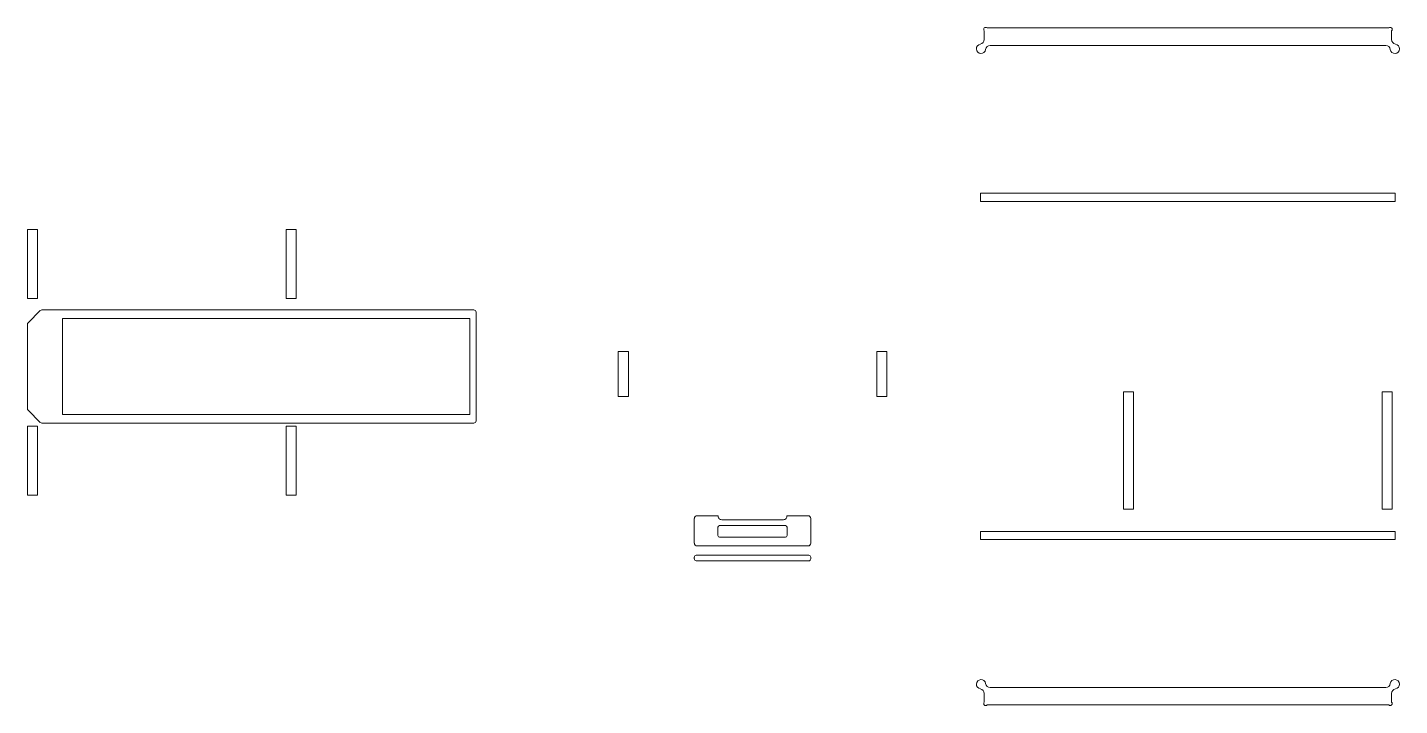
# Paper-space layout 'pocket10mm' of a CAD drawing. Header units: millimetres. Extents: x 16 to 2374, y 26 to 1191.
import ezdxf

# ---------------------------------------------------------------- set-up
doc = ezdxf.new("R2010")
doc.units = ezdxf.units.MM

psp = doc.layouts.new('pocket10mm')

# ---------------------------------------------------------------- linework, layer by layer
at = {"color": 7, "linetype": 'Continuous', "lineweight": 15}
for p, q in [((1660.5, 1185.3), (1660.5, 1170.1)), ((2355.9, 1190), (1665.2, 1190)), ((2360.5, 1170.1), (2360.5, 1185.3)), ((1670.7, 1160), (2350.4, 1160)), ((2366.9, 905.9), (1654.2, 905.9)), ((1654.2, 905.9), (1654.2, 892)), ((2366.9, 892), (2366.9, 905.9)), ((1654.2, 892), (2366.9, 892)), ((16.1, 843.8), (16.1, 725.1)), ((33.5, 843.8), (16.1, 843.8)), ((33.5, 725.1), (33.5, 843.8)), ((477.9, 843.8), (460.5, 843.8)), ((460.5, 843.8), (460.5, 725.1)), ((477.9, 725.1), (477.9, 843.8)), ((16.1, 725.1), (33.5, 725.1)), ((460.5, 725.1), (477.9, 725.1)), ((38.2, 704.5), (17.3, 683.5)), ((783.1, 705.7), (41.1, 705.7)), ((76.1, 690.6), (76.1, 526.1)), ((776.1, 690.6), (76.1, 690.6)), ((776.1, 526.1), (776.1, 690.6)), ((787.1, 515), (787.1, 701.7)), ((16.1, 680.7), (16.1, 536)), ((1048.8, 634), (1031.3, 634)), ((1031.3, 634), (1031.3, 556.6)), ((1048.8, 556.6), (1048.8, 634)), ((1493.1, 634), (1475.7, 634)), ((1475.7, 634), (1475.7, 556.6)), ((1493.1, 556.6), (1493.1, 634)), ((1031.3, 556.6), (1048.8, 556.6)), ((1475.7, 556.6), (1493.1, 556.6)), ((1917.2, 564.6), (1899.7, 564.6)), ((1899.7, 564.6), (1899.7, 363.2)), ((1917.2, 363.2), (1917.2, 564.6)), ((2344.1, 564.6), (2344.1, 363.2)), ((2361.5, 564.6), (2344.1, 564.6)), ((2361.5, 363.2), (2361.5, 564.6)), ((17.3, 533.1), (38.2, 512.2)), ((76.1, 526.1), (776.1, 526.1)), ((33.5, 505.7), (16.1, 505.7)), ((16.1, 505.7), (16.1, 387)), ((33.5, 387), (33.5, 505.7)), ((41.1, 511), (783.1, 511)), ((460.5, 505.7), (460.5, 387)), ((477.9, 505.7), (460.5, 505.7)), ((477.9, 387), (477.9, 505.7)), ((16.1, 387), (33.5, 387)), ((460.5, 387), (477.9, 387)), ((1899.7, 363.2), (1917.2, 363.2)), ((2344.1, 363.2), (2361.5, 363.2)), ((1162.2, 347.3), (1162.2, 304.7)), ((1203.3, 352), (1166.9, 352)), ((1202.7, 332), (1202.7, 318)), ((1318.7, 335), (1205.7, 335)), ((1315.2, 345), (1209.2, 345)), ((1357.6, 352), (1321.1, 352)), ((1321.7, 318), (1321.7, 332)), ((1362.2, 304.7), (1362.2, 347.3)), ((1205.7, 315), (1318.7, 315)), ((2366.9, 324.7), (1654.2, 324.7)), ((1654.2, 324.7), (1654.2, 310.8)), ((1654.2, 310.8), (2366.9, 310.8)), ((2366.9, 310.8), (2366.9, 324.7)), ((1359, 283.9), (1165.5, 283.9)), ((1166.9, 300), (1357.6, 300)), ((1162.2, 280.7), (1162.2, 277.7)), ((1165.5, 274.4), (1359, 274.4)), ((1362.2, 277.7), (1362.2, 280.7)), ((2350.4, 56.7), (1670.7, 56.7)), ((1660.5, 46.5), (1660.5, 31.3)), ((1665.2, 26.7), (2355.9, 26.7)), ((2360.5, 31.3), (2360.5, 46.5))]:
    psp.add_line(p, q, dxfattribs=at)
for centre, radius, start, end in [((1662.9, 1187.7), 3.28, 45, 225), ((2358.2, 1187.7), 3.28, 315, 135), ((1654.9, 1154.3), 8, 98.4211, 351.5789), ((1652.5, 1170.1), 8, 278.4211, 0), ((1670.7, 1152), 8, 90, 171.5789), ((2350.4, 1152), 8, 8.4211, 90), ((2366.2, 1154.3), 8, 188.4211, 81.5789), ((2368.5, 1170.1), 8, 180, 261.5789), ((41.1, 701.7), 4, 90, 135), ((783.1, 701.7), 4, 0, 90), ((20.1, 680.7), 4, 135, 180), ((20.1, 536), 4, 180, 225), ((41.1, 515), 4, 225, 270), ((783.1, 515), 4, 270, 0), ((1166.9, 347.3), 4.68, 90, 180), ((1205.7, 332), 3, 90, 180), ((1209.2, 351), 6, 170.4059, 270), ((1315.2, 351), 6, 270, 9.5941), ((1318.7, 332), 3, 0, 90), ((1357.6, 347.3), 4.67, 0, 90), ((1205.7, 318), 3, 180, 270), ((1318.7, 318), 3, 270, 0), ((1166.9, 304.7), 4.67, 180, 270), ((1165.5, 280.7), 3.28, 90, 180), ((1357.6, 304.7), 4.67, 270, 0), ((1359, 280.7), 3.28, 0, 90), ((1165.5, 277.7), 3.27, 180, 270), ((1359, 277.7), 3.28, 270, 0), ((1654.9, 62.3), 8, 8.4211, 261.5789), ((1652.5, 46.5), 8, 0, 81.5789), ((1670.7, 64.7), 8, 188.4211, 270), ((2350.4, 64.7), 8, 270, 351.5789), ((2366.2, 62.3), 8, 278.4211, 171.5789), ((2368.5, 46.5), 8, 98.4211, 180), ((1662.9, 29), 3.28, 135, 315), ((2358.2, 29), 3.28, 225, 45)]:
    psp.add_arc(centre, radius, start, end, dxfattribs=at)

doc.saveas('drawing.dxf')
